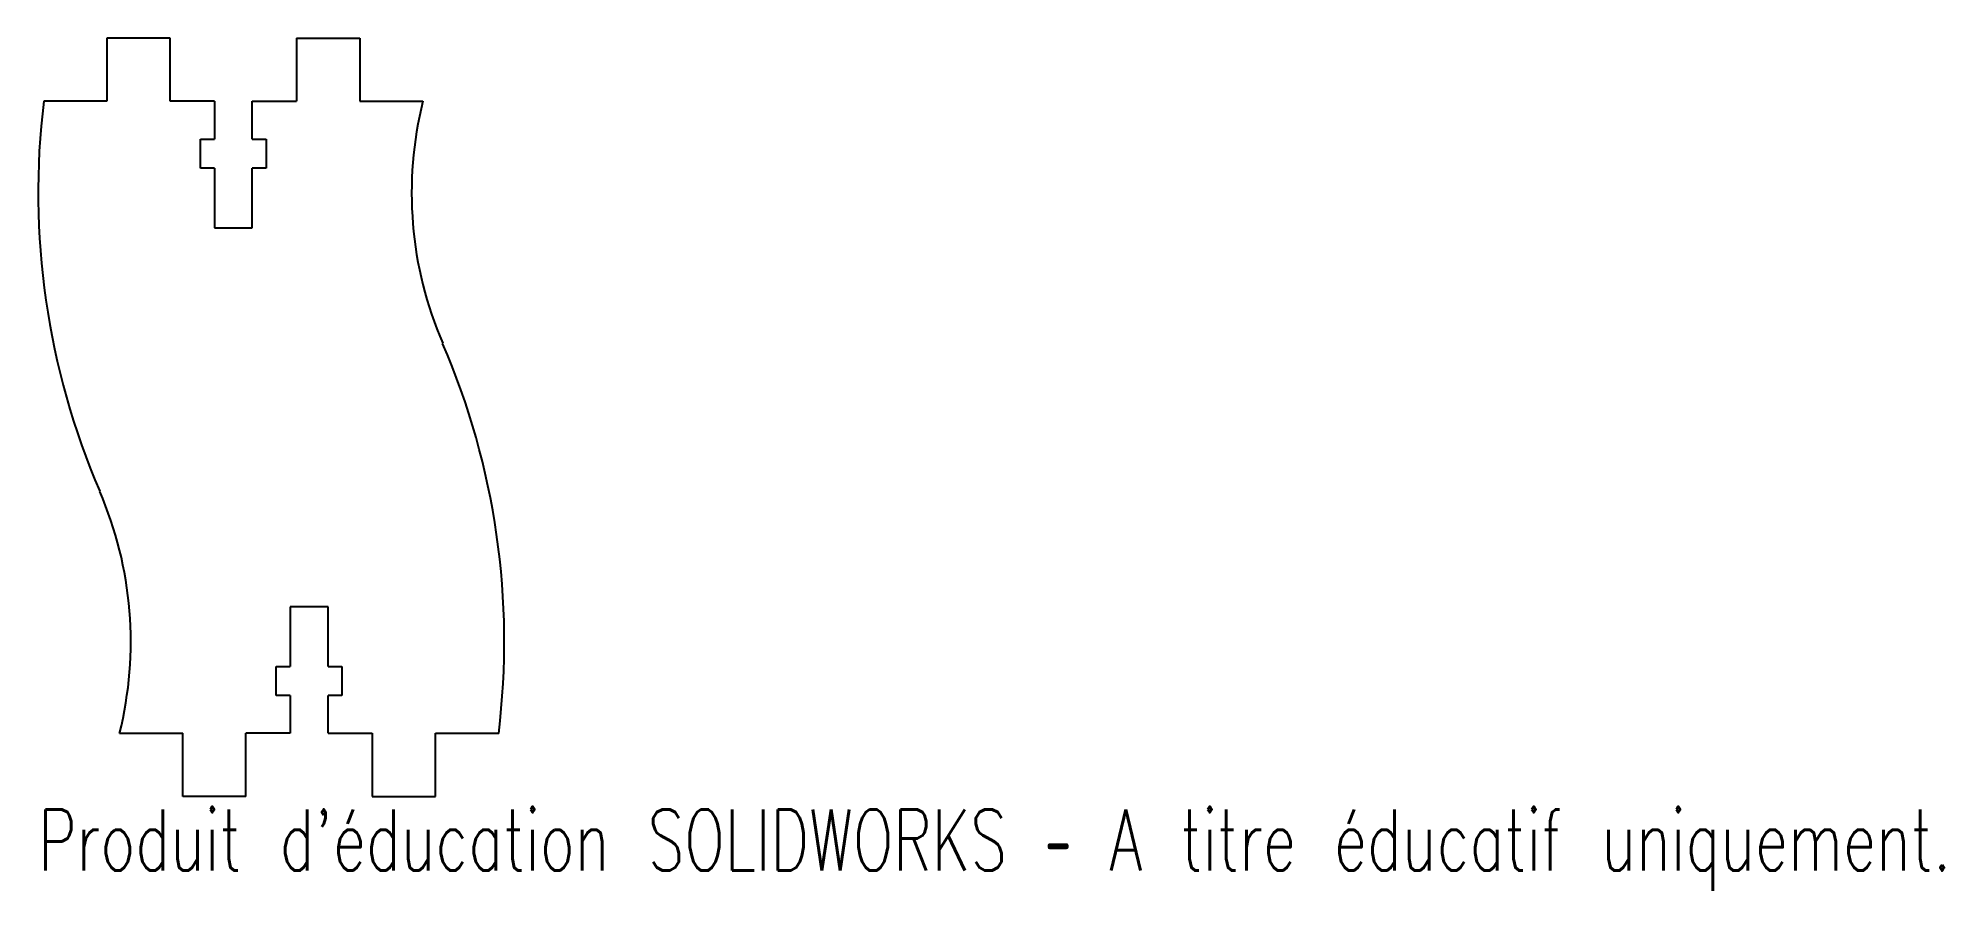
# Model space of a CAD drawing. Header units: millimetres. Extents: x -11 to 139, y -12 to 55.
import ezdxf

# ---------------------------------------------------------------- set-up
doc = ezdxf.new("R2010")
doc.units = ezdxf.units.MM
doc.styles.add('SLDTEXTSTYLE0', font='TXT', dxfattribs={"width": 0.7, "bigfont": 'bigfont'})

msp = doc.modelspace()

# ---------------------------------------------------------------- linework, layer by layer
at = {"color": 7, "linetype": 'Continuous', "lineweight": 25}
for p, q in [((-1, 55), (-6, 55)), ((-6, 55), (-6, 50)), ((-1, 50), (-1, 55)), ((9, 55), (14, 55)), ((9, 55), (9, 50)), ((14, 55), (14, 50)), ((-6, 50), (-11, 50)), ((2.5, 50), (-1, 50)), ((2.5, 50), (2.5, 47)), ((5.5, 50), (9, 50)), ((5.5, 47), (5.5, 50)), ((14, 50), (19, 50)), ((1.4, 44.7), (1.4, 47)), ((1.4, 47), (2.5, 47)), ((5.5, 47), (6.6, 47)), ((6.6, 47), (6.6, 44.7)), ((2.5, 44.7), (1.4, 44.7)), ((2.5, 44.7), (2.5, 40)), ((6.6, 44.7), (5.5, 44.7)), ((5.5, 40), (5.5, 44.7)), ((2.5, 40), (5.5, 40)), ((8.5, 10), (8.5, 5.3)), ((11.5, 10), (8.5, 10)), ((11.5, 5.3), (11.5, 10)), ((7.4, 3), (7.4, 5.3)), ((7.4, 5.3), (8.5, 5.3)), ((11.5, 5.3), (12.6, 5.3)), ((12.6, 5.3), (12.6, 3)), ((8.5, 3), (7.4, 3)), ((8.5, 3), (8.5, 0)), ((12.6, 3), (11.5, 3)), ((11.5, 0), (11.5, 3)), ((-5, 0), (0, 0)), ((0, -5), (0, 0)), ((5, -5), (5, 0)), ((8.5, 0), (5, 0)), ((11.5, 0), (15, 0)), ((15, 0), (15, -5)), ((20, -5), (20, 0)), ((20, 0), (25, 0)), ((5, -5), (0, -5)), ((15, -5), (20, -5))]:
    msp.add_line(p, q, dxfattribs=at)
for centre, radius, start, end in [((48.11, 42.75), 59.55, 173.0038, 203.3488), ((48.11, 42.75), 30, 166.0076, 203.3488), ((-34.11, 7.25), 59.55, 353.0038, 23.3488), ((-34.11, 7.25), 30, 346.0076, 23.3488)]:
    msp.add_arc(centre, radius, start, end, dxfattribs=at)

# ---------------------------------------------------------------- texts
at = {"color": 7, "linetype": 'Continuous', "insert": (-11.44, -6.02), "char_height": 4.8336, "attachment_point": 1, "style": 'SLDTEXTSTYLE0'}
msp.add_mtext("Produit d'éducation SOLIDWORKS – A titre éducatif uniquement.", dxfattribs=at)

doc.saveas('drawing.dxf')
